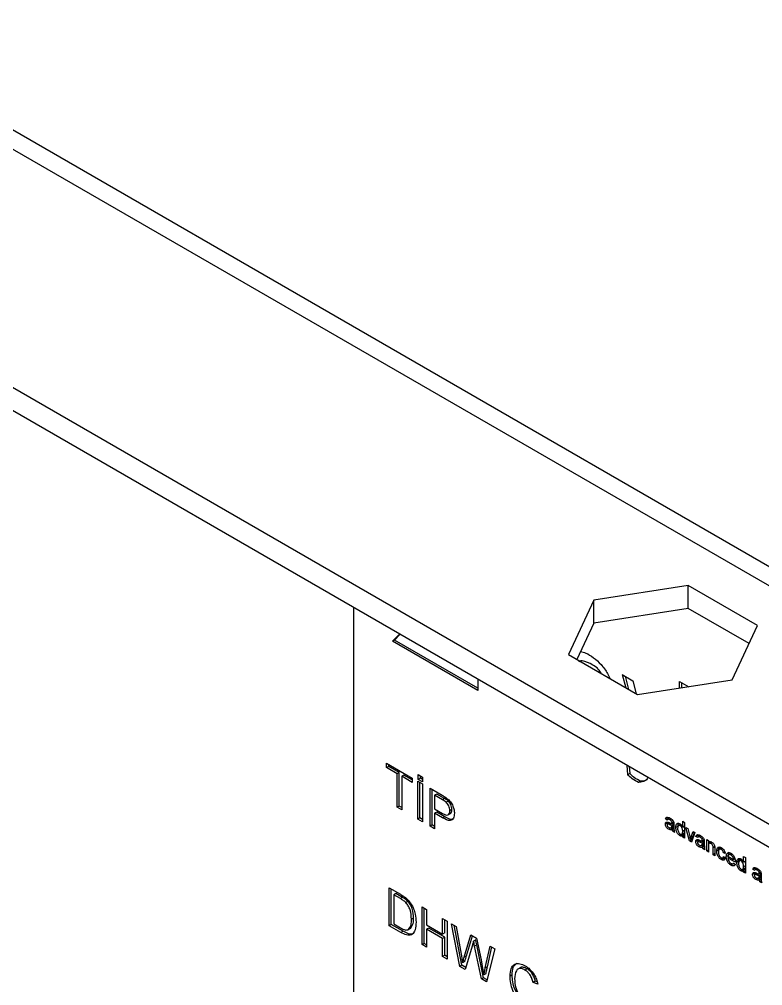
# Model space of a CAD drawing. Extents: x 150 to 4150, y 50 to 2920.
# Drawn here: x 3758.1 to 3856.7, y 2134.8 to 2263 of the extents above; entities that cross this region are included whole.
import ezdxf

# ---------------------------------------------------------------- set-up
doc = ezdxf.new("R2010")
doc.units = 0
doc.header["$LTSCALE"] = 10
doc.linetypes.add('SLD-KATı', pattern=[0])
doc.layers.get('0').update_dxf_attribs({"linetype": 'CONTINUOUS'})

msp = doc.modelspace()

# ---------------------------------------------------------------- linework, layer by layer
at = {"color": 7, "linetype": 'SLD-KATı'}
for p, q in [((3948.83, 2137.64), (3142.73, 2602.99)), ((3945.08, 2137.27), (3138.98, 2602.62)), ((3912.38, 2124.51), (3116.88, 2583.74)), ((3912.38, 2121.45), (3116.88, 2580.68)), ((3846.8, 2187.88), (3834.25, 2185.94)), ((3855.98, 2182.58), (3846.8, 2187.88)), ((3846.8, 2184.82), (3846.8, 2187.88)), ((3802.36, 2184.96), (3802.36, 2093.22)), ((3834.25, 2185.94), (3830.89, 2178.7)), ((3834.25, 2182.88), (3834.25, 2185.94)), ((3846.8, 2184.82), (3834.25, 2182.88)), ((3854.86, 2180.17), (3846.8, 2184.82)), ((3834.25, 2182.88), (3832.01, 2178.05)), ((3852.62, 2175.34), (3855.98, 2182.58)), ((3807.56, 2180.47), (3808.47, 2181.43)), ((3807.84, 2180.63), (3808.55, 2181.39)), ((3807.84, 2180.63), (3807.56, 2180.47)), ((3818.89, 2173.93), (3807.56, 2180.47)), ((3818.89, 2174.26), (3807.84, 2180.63)), ((3830.89, 2178.7), (3840.07, 2173.4)), ((3838.03, 2176.05), (3839.45, 2175.23)), ((3838.03, 2176.05), (3838.5, 2174.31)), ((3838.41, 2175.83), (3838.88, 2174.08)), ((3818.89, 2175.42), (3818.89, 2173.93)), ((3839.45, 2175.23), (3839.88, 2173.51)), ((3840.07, 2173.4), (3852.62, 2175.34)), ((3845.64, 2175.15), (3846.86, 2174.45)), ((3845.64, 2174.26), (3845.64, 2175.15)), ((3845.92, 2174.3), (3845.92, 2174.99)), ((3806.77, 2164.3), (3810.18, 2162.33)), ((3806.77, 2163.72), (3806.77, 2164.3)), ((3807.06, 2163.88), (3806.77, 2163.72)), ((3808.17, 2162.91), (3806.77, 2163.72)), ((3807.06, 2163.88), (3807.06, 2164.14)), ((3808.45, 2163.08), (3807.06, 2163.88)), ((3808.45, 2163.08), (3808.17, 2162.91)), ((3808.17, 2158.46), (3808.17, 2162.91)), ((3808.45, 2158.62), (3808.45, 2163.08)), ((3838.62, 2164.03), (3838.74, 2162.77)), ((3839.02, 2162.93), (3838.74, 2162.77)), ((3838.94, 2163.85), (3839.02, 2162.93)), ((3809.07, 2162.72), (3808.78, 2162.56)), ((3808.78, 2162.56), (3808.78, 2158.11)), ((3810.18, 2161.75), (3808.78, 2162.56)), ((3810.18, 2162.08), (3809.07, 2162.72)), ((3810.18, 2162.33), (3810.18, 2161.75)), ((3810.91, 2161.91), (3811.52, 2161.56)), ((3810.91, 2156.88), (3810.91, 2161.91)), ((3810.96, 2162.78), (3811.52, 2162.46)), ((3810.96, 2162.14), (3810.96, 2162.78)), ((3811.25, 2162.3), (3810.96, 2162.14)), ((3811.52, 2161.82), (3810.96, 2162.14)), ((3811.19, 2157.04), (3811.19, 2161.75)), ((3811.25, 2162.3), (3811.25, 2162.62)), ((3811.52, 2162.14), (3811.25, 2162.3)), ((3811.52, 2162.46), (3811.52, 2161.82)), ((3840.47, 2161.92), (3840.19, 2161.76)), ((3811.52, 2161.56), (3811.52, 2156.52)), ((3812.53, 2160.98), (3814.13, 2160.05)), ((3812.53, 2155.94), (3812.53, 2160.98)), ((3812.81, 2156.11), (3812.81, 2160.81)), ((3813.43, 2160.2), (3813.14, 2160.04)), ((3814.18, 2159.44), (3813.14, 2160.04)), ((3813.14, 2160.04), (3813.14, 2158.23)), ((3814.47, 2159.6), (3813.43, 2160.2)), ((3814.47, 2159.6), (3814.18, 2159.44)), ((3814.97, 2159.27), (3814.69, 2159.11)), ((3808.45, 2158.62), (3808.17, 2158.46)), ((3808.78, 2158.11), (3808.17, 2158.46)), ((3808.78, 2158.43), (3808.45, 2158.62)), ((3813.14, 2158.23), (3814.19, 2157.63)), ((3813.43, 2157.82), (3813.14, 2157.65)), ((3814.49, 2157.2), (3813.43, 2157.82)), ((3815.44, 2158.16), (3815.15, 2157.99)), ((3811.19, 2157.04), (3810.91, 2156.88)), ((3811.52, 2156.52), (3810.91, 2156.88)), ((3811.52, 2156.85), (3811.19, 2157.04)), ((3813.14, 2157.65), (3813.14, 2155.59)), ((3814.21, 2157.04), (3813.14, 2157.65)), ((3814.49, 2157.2), (3814.21, 2157.04)), ((3814.91, 2157.43), (3815.27, 2157.63)), ((3844.06, 2157.07), (3843.77, 2156.91)), ((3844.01, 2156.75), (3843.77, 2156.91)), ((3844.23, 2156.95), (3844.06, 2157.07)), ((3844.36, 2157.03), (3844.08, 2156.86)), ((3844.52, 2156.91), (3844.33, 2156.8)), ((3844.76, 2156.68), (3844.58, 2156.58)), ((3846.06, 2156.59), (3846.29, 2156.45)), ((3846.06, 2155.81), (3846.06, 2156.59)), ((3812.81, 2156.11), (3812.53, 2155.94)), ((3813.14, 2155.59), (3812.53, 2155.94)), ((3813.14, 2155.92), (3812.81, 2156.11)), ((3844.03, 2156.39), (3843.75, 2156.23)), ((3844.03, 2156.39), (3844.05, 2156.48)), ((3844.06, 2156.21), (3844.03, 2156.39)), ((3844.31, 2156.37), (3844.03, 2156.21)), ((3844.47, 2155.71), (3844.19, 2155.54)), ((3844.57, 2156.32), (3844.29, 2156.15)), ((3844.55, 2155.72), (3844.83, 2155.88)), ((3844.88, 2155.93), (3844.6, 2155.76)), ((3844.87, 2156.41), (3844.63, 2156.28)), ((3844.63, 2155.96), (3844.64, 2156.03)), ((3844.86, 2156.47), (3844.64, 2156.34)), ((3844.89, 2156.18), (3844.64, 2156.03)), ((3844.89, 2155.62), (3844.66, 2155.48)), ((3844.91, 2155.36), (3844.73, 2155.26)), ((3844.96, 2155.12), (3844.73, 2155.26)), ((3844.82, 2155.89), (3844.88, 2155.93)), ((3844.88, 2155.93), (3844.89, 2155.96)), ((3844.89, 2156.15), (3844.89, 2155.83)), ((3845.43, 2155.94), (3845.15, 2155.78)), ((3845.75, 2156.17), (3845.46, 2156)), ((3845.88, 2156.1), (3845.71, 2156)), ((3846.29, 2155.95), (3846.06, 2155.81)), ((3846.29, 2155.37), (3846.06, 2155.23)), ((3846.29, 2156.45), (3846.29, 2154.35)), ((3846.48, 2155.78), (3846.72, 2155.64)), ((3846.94, 2153.98), (3846.48, 2155.78)), ((3846.72, 2155.64), (3846.99, 2154.57)), ((3847.15, 2154.45), (3847.42, 2155.24)), ((3847.42, 2155.24), (3847.66, 2155.09)), ((3845.98, 2154.83), (3845.7, 2154.67)), ((3845.9, 2154.86), (3846.26, 2155.06)), ((3846.16, 2154.78), (3845.98, 2154.83)), ((3846.29, 2154.85), (3846.06, 2154.72)), ((3846.06, 2154.49), (3846.06, 2154.72)), ((3846.29, 2154.62), (3846.06, 2154.49)), ((3846.29, 2154.35), (3846.06, 2154.49)), ((3847.22, 2154.14), (3846.94, 2153.98)), ((3847.23, 2153.81), (3846.94, 2153.98)), ((3847.35, 2154.37), (3847.07, 2154.21)), ((3847.43, 2154.62), (3847.15, 2154.45)), ((3847.22, 2154.14), (3847.19, 2154.28)), ((3847.32, 2154.08), (3847.22, 2154.14)), ((3847.66, 2155.09), (3847.23, 2153.81)), ((3847.43, 2154.62), (3847.61, 2155.13)), ((3848.06, 2154.06), (3847.78, 2153.9)), ((3848.09, 2154.75), (3847.8, 2154.58)), ((3848.04, 2154.42), (3847.8, 2154.58)), ((3848.06, 2154.06), (3848.08, 2154.15)), ((3848.09, 2153.89), (3848.06, 2154.06)), ((3848.34, 2154.05), (3848.06, 2153.88)), ((3848.26, 2154.63), (3848.09, 2154.75)), ((3848.39, 2154.7), (3848.11, 2154.54)), ((3848.6, 2153.99), (3848.31, 2153.83)), ((3848.54, 2154.58), (3848.36, 2154.48)), ((3848.78, 2154.36), (3848.6, 2154.25)), ((3848.89, 2154.14), (3848.66, 2154.01)), ((3848.89, 2154.09), (3848.66, 2153.95)), ((3849.25, 2154.18), (3849.48, 2154.05)), ((3849.25, 2152.65), (3849.25, 2154.18)), ((3849.48, 2154.05), (3849.48, 2153.83)), ((3848.5, 2153.38), (3848.21, 2153.22)), ((3848.58, 2153.39), (3848.86, 2153.55)), ((3848.91, 2153.6), (3848.63, 2153.44)), ((3848.92, 2153.86), (3848.66, 2153.71)), ((3848.66, 2153.63), (3848.66, 2153.71)), ((3848.92, 2153.29), (3848.69, 2153.16)), ((3848.94, 2153.03), (3848.76, 2152.93)), ((3848.99, 2152.8), (3848.76, 2152.93)), ((3848.85, 2153.57), (3848.91, 2153.6)), ((3848.91, 2153.6), (3848.92, 2153.63)), ((3848.92, 2153.83), (3848.92, 2153.5)), ((3849.48, 2152.78), (3849.25, 2152.65)), ((3849.48, 2152.51), (3849.25, 2152.65)), ((3849.6, 2153.9), (3849.48, 2153.83)), ((3849.48, 2153.33), (3849.48, 2152.51)), ((3849.53, 2153.62), (3849.53, 2153.86)), ((3849.89, 2153.85), (3849.53, 2153.64)), ((3850.01, 2153.74), (3849.82, 2153.63)), ((3850.08, 2152.16), (3850.08, 2153.08)), ((3850.32, 2152.97), (3850.32, 2152.03)), ((3850.86, 2152.81), (3850.57, 2152.64)), ((3851.24, 2153.07), (3850.89, 2152.86)), ((3851.35, 2152.96), (3851.17, 2152.85)), ((3850.32, 2152.3), (3850.08, 2152.16)), ((3850.32, 2152.03), (3850.08, 2152.16)), ((3851.45, 2151.67), (3851.17, 2151.51)), ((3851.39, 2151.73), (3851.59, 2151.85)), ((3851.64, 2152.52), (3851.46, 2152.42)), ((3851.69, 2152.31), (3851.46, 2152.42)), ((3851.48, 2151.92), (3851.71, 2151.76)), ((3852.11, 2152.07), (3851.83, 2151.91)), ((3852.06, 2151.96), (3852.81, 2151.53)), ((3852.27, 2151.84), (3852.06, 2151.72)), ((3853.04, 2151.16), (3852.06, 2151.72)), ((3852.48, 2152.34), (3852.12, 2152.14)), ((3852.61, 2152.22), (3852.44, 2152.12)), ((3852.86, 2151.91), (3852.72, 2151.83)), ((3852.98, 2151.63), (3852.81, 2151.53)), ((3853.02, 2151.5), (3852.88, 2151.57)), ((3853.83, 2151.51), (3853.54, 2151.34)), ((3853.96, 2151.44), (3853.79, 2151.34)), ((3854.14, 2151.92), (3854.37, 2151.79)), ((3854.14, 2151.15), (3854.14, 2151.92)), ((3854.37, 2151.79), (3854.37, 2149.69)), ((3852.74, 2150.93), (3852.46, 2150.77)), ((3852.73, 2150.96), (3852.84, 2151.03)), ((3853, 2150.85), (3852.74, 2150.93)), ((3852.81, 2151.05), (3853.03, 2150.89)), ((3853.51, 2151.28), (3853.23, 2151.11)), ((3854.06, 2150.17), (3853.78, 2150)), ((3853.98, 2150.19), (3854.34, 2150.4)), ((3854.24, 2150.11), (3854.06, 2150.17)), ((3854.37, 2151.28), (3854.14, 2151.15)), ((3854.37, 2150.7), (3854.14, 2150.57)), ((3854.37, 2150.19), (3854.14, 2150.06)), ((3855.63, 2150.39), (3855.35, 2150.23)), ((3855.58, 2150.07), (3855.35, 2150.23)), ((3855.8, 2150.27), (3855.63, 2150.39)), ((3855.94, 2150.35), (3855.65, 2150.18)), ((3856.09, 2150.23), (3855.91, 2150.12)), ((3854.14, 2149.83), (3854.14, 2150.06)), ((3854.37, 2149.96), (3854.14, 2149.83)), ((3854.37, 2149.69), (3854.14, 2149.83)), ((3855.61, 2149.71), (3855.32, 2149.55)), ((3855.88, 2149.69), (3855.6, 2149.53)), ((3855.61, 2149.71), (3855.62, 2149.8)), ((3855.63, 2149.53), (3855.61, 2149.71)), ((3856.04, 2149.03), (3855.76, 2148.86)), ((3856.14, 2149.64), (3855.86, 2149.47)), ((3856.12, 2149.04), (3856.4, 2149.2)), ((3856.33, 2150), (3856.15, 2149.9)), ((3856.45, 2149.25), (3856.17, 2149.08)), ((3856.43, 2149.79), (3856.21, 2149.66)), ((3856.44, 2149.73), (3856.21, 2149.6)), ((3856.46, 2149.5), (3856.21, 2149.35)), ((3856.21, 2149.28), (3856.21, 2149.35)), ((3856.47, 2148.94), (3856.23, 2148.8)), ((3856.39, 2149.21), (3856.45, 2149.25)), ((3856.45, 2149.25), (3856.46, 2149.28)), ((3856.46, 2149.47), (3856.46, 2149.15)), ((3807.11, 2147.78), (3808.6, 2146.91)), ((3807.11, 2142.74), (3807.11, 2147.78)), ((3807.39, 2142.91), (3807.39, 2147.61)), ((3856.48, 2148.68), (3856.3, 2148.57)), ((3856.53, 2148.44), (3856.3, 2148.57)), ((3808.01, 2147), (3807.72, 2146.84)), ((3808.61, 2146.33), (3807.72, 2146.84)), ((3807.72, 2146.84), (3807.72, 2142.97)), ((3808.89, 2146.49), (3808.01, 2147)), ((3808.89, 2146.49), (3808.61, 2146.33)), ((3809.61, 2145.97), (3809.33, 2145.81)), ((3811.47, 2145.26), (3812.08, 2144.9)), ((3811.47, 2140.23), (3811.47, 2145.26)), ((3811.75, 2140.39), (3811.75, 2145.1)), ((3810.35, 2143.75), (3810.07, 2143.59)), ((3812.08, 2144.9), (3812.08, 2142.84)), ((3814.2, 2143.68), (3814.82, 2143.32)), ((3814.2, 2141.61), (3814.2, 2143.68)), ((3807.39, 2142.91), (3807.11, 2142.74)), ((3808.67, 2141.84), (3807.11, 2142.74)), ((3808.95, 2142), (3807.39, 2142.91)), ((3807.72, 2142.97), (3808.62, 2142.45)), ((3812.08, 2142.84), (3814.2, 2141.61)), ((3812.36, 2142.42), (3812.08, 2142.26)), ((3814.49, 2141.2), (3812.36, 2142.42)), ((3814.49, 2141.78), (3814.49, 2143.52)), ((3814.82, 2143.32), (3814.82, 2138.29)), ((3815.38, 2143), (3816.01, 2142.63)), ((3816.48, 2137.33), (3815.38, 2143)), ((3816.76, 2137.5), (3815.73, 2142.8)), ((3816.01, 2142.63), (3816.66, 2138.95)), ((3808.95, 2142), (3808.67, 2141.84)), ((3809.93, 2142.37), (3809.65, 2142.21)), ((3812.08, 2142.26), (3812.08, 2139.87)), ((3814.2, 2141.03), (3812.08, 2142.26)), ((3814.49, 2141.78), (3814.2, 2141.61)), ((3814.49, 2141.2), (3814.2, 2141.03)), ((3814.49, 2138.81), (3814.49, 2141.2)), ((3817.08, 2138.58), (3817.94, 2141.52)), ((3817.37, 2138.74), (3818.15, 2141.4)), ((3817.94, 2141.52), (3818.68, 2141.09)), ((3811.75, 2140.39), (3811.47, 2140.23)), ((3812.08, 2139.87), (3811.47, 2140.23)), ((3812.08, 2140.2), (3811.75, 2140.39)), ((3814.2, 2138.65), (3814.2, 2141.03)), ((3818.15, 2140.14), (3817.2, 2136.91)), ((3818.59, 2140.86), (3818.31, 2140.7)), ((3818.73, 2140.2), (3818.45, 2140.04)), ((3819.36, 2135.67), (3818.45, 2140.04)), ((3818.68, 2141.09), (3819.31, 2138.21)), ((3819.64, 2135.83), (3818.73, 2140.2)), ((3819.86, 2137.13), (3820.5, 2140.04)), ((3820.14, 2137.29), (3820.72, 2139.92)), ((3820.5, 2140.04), (3821.13, 2139.68)), ((3814.49, 2138.81), (3814.2, 2138.65)), ((3814.82, 2138.29), (3814.2, 2138.65)), ((3814.82, 2138.62), (3814.49, 2138.81)), ((3817.37, 2138.74), (3817.08, 2138.58)), ((3821.13, 2139.68), (3820.04, 2135.28)), ((3816.76, 2137.5), (3816.48, 2137.33)), ((3817.2, 2136.91), (3816.48, 2137.33)), ((3817.28, 2137.19), (3816.76, 2137.5)), ((3817.14, 2137.98), (3816.86, 2137.82)), ((3820.14, 2137.29), (3819.86, 2137.13)), ((3819.94, 2136.37), (3819.65, 2136.2)), ((3823.43, 2136.2), (3823.15, 2136.04)), ((3824.51, 2137.17), (3824.16, 2136.96)), ((3825.41, 2137.02), (3825.12, 2136.86)), ((3819.64, 2135.83), (3819.36, 2135.67)), ((3820.04, 2135.28), (3819.36, 2135.67)), ((3820.11, 2135.56), (3819.64, 2135.83)), ((3826.5, 2135.36), (3826.22, 2135.19)), ((3826.83, 2134.99), (3826.22, 2135.19)), ((3826.75, 2135.27), (3826.5, 2135.36))]:
    msp.add_line(p, q, dxfattribs=at)
at = {"color": 8, "linetype": 'SLD-KATı'}
for p, q in [((3844.89, 2156.11), (3844.63, 2155.96)), ((3848.92, 2153.78), (3848.66, 2153.63)), ((3850.31, 2153.21), (3850.08, 2153.08)), ((3856.46, 2149.43), (3856.21, 2149.28))]:
    msp.add_line(p, q, dxfattribs=at)
at = {"color": 7, "linetype": 'SLD-KATı'}
for points, knots in [([(3832.5, 2179.12), (3832.73, 2179.07), (3833.29, 2178.93), (3834.24, 2178.34), (3835.24, 2177.42), (3836.01, 2176.42), (3836.3, 2175.74), (3836.4, 2175.52)], [0, 0, 0, 0, 0.163128, 0.399965, 0.637527, 0.878722, 1, 1, 1, 1]), ([(3835.29, 2176.16), (3835.15, 2176.38), (3834.83, 2176.91), (3833.88, 2177.47), (3833.03, 2177.89), (3832.42, 2177.88), (3832.3, 2177.78), (3832.29, 2177.76)], [0, 0, 0, 0, 0.1679709, 0.3905513, 0.8302737, 0.9729939, 1, 1, 1, 1]), ([(3840.47, 2161.92), (3840.2, 2162.05), (3839.7, 2162.28), (3839.23, 2162.73), (3839.02, 2162.93)], [0, 0, 0, 0, 0.558869, 1, 1, 1, 1]), ([(3840.19, 2161.76), (3839.91, 2161.89), (3839.42, 2162.12), (3838.95, 2162.57), (3838.74, 2162.77)], [0, 0, 0, 0, 0.558869, 1, 1, 1, 1]), ([(3841.44, 2162.4), (3841.41, 2162.33), (3841.29, 2162.05), (3840.85, 2161.81), (3840.41, 2161.78), (3840.19, 2161.76)], [0, 0, 0, 0, 0.13496, 0.562868, 1, 1, 1, 1]), ([(3841.27, 2162.12), (3841.23, 2162.08), (3841.01, 2161.92), (3840.71, 2161.92), (3840.47, 2161.92)], [0, 0, 0, 0, 0.225901, 1, 1, 1, 1]), ([(3814.13, 2160.05), (3814.25, 2159.98), (3814.47, 2159.86), (3814.68, 2159.7), (3814.78, 2159.63)], [0, 0, 0, 0, 0.5601005, 1, 1, 1, 1]), ([(3814.69, 2159.11), (3814.59, 2159.18), (3814.43, 2159.3), (3814.26, 2159.4), (3814.18, 2159.44)], [0, 0, 0, 0, 0.559585, 1, 1, 1, 1]), ([(3814.97, 2159.27), (3814.88, 2159.34), (3814.71, 2159.46), (3814.54, 2159.56), (3814.47, 2159.6)], [0, 0, 0, 0, 0.559585, 1, 1, 1, 1]), ([(3815.15, 2157.99), (3815.15, 2158.1), (3815.14, 2158.31), (3815.03, 2158.62), (3814.88, 2158.91), (3814.75, 2159.04), (3814.69, 2159.11)], [0, 0, 0, 0, 0.280261, 0.560078, 0.78015, 1, 1, 1, 1]), ([(3814.78, 2159.63), (3814.93, 2159.5), (3815.25, 2159.23), (3815.57, 2158.65), (3815.74, 2158.11), (3815.76, 2157.81), (3815.77, 2157.66)], [0, 0, 0, 0, 0.280013, 0.5589104, 0.7793956, 1, 1, 1, 1]), ([(3815.44, 2158.16), (3815.43, 2158.26), (3815.42, 2158.47), (3815.31, 2158.79), (3815.16, 2159.07), (3815.03, 2159.2), (3814.97, 2159.27)], [0, 0, 0, 0, 0.280261, 0.560078, 0.78015, 1, 1, 1, 1]), ([(3814.19, 2157.63), (3814.33, 2157.56), (3814.59, 2157.41), (3814.95, 2157.39), (3815.13, 2157.64), (3815.15, 2157.88), (3815.15, 2157.99)], [0, 0, 0, 0, 0.281401, 0.559753, 0.779356, 1, 1, 1, 1]), ([(3815.23, 2157.61), (3815.29, 2157.67), (3815.42, 2157.8), (3815.43, 2158.04), (3815.44, 2158.16)], [0, 0, 0, 0, 0.497097, 1, 1, 1, 1]), ([(3815.77, 2157.66), (3815.75, 2157.42), (3815.7, 2156.95), (3815.14, 2156.54), (3814.57, 2156.85), (3814.21, 2157.04)], [0, 0, 0, 0, 0.280751, 0.559708, 1, 1, 1, 1]), ([(3815.64, 2156.97), (3815.59, 2156.93), (3815.33, 2156.7), (3814.87, 2156.97), (3814.49, 2157.2)], [0, 0, 0, 0, 0.185145, 1, 1, 1, 1]), ([(3843.75, 2156.23), (3843.76, 2156.28), (3843.77, 2156.39), (3843.87, 2156.5), (3843.99, 2156.49), (3844.06, 2156.48)], [0, 0, 0, 0, 0.280458, 0.560983, 1, 1, 1, 1]), ([(3843.77, 2156.91), (3843.8, 2156.98), (3843.84, 2157.12), (3844.07, 2157.17), (3844.26, 2157.08), (3844.38, 2157.02)], [0, 0, 0, 0, 0.28043, 0.559303, 1, 1, 1, 1]), ([(3844.33, 2156.8), (3844.29, 2156.82), (3844.22, 2156.86), (3844.11, 2156.89), (3844.04, 2156.83), (3844.02, 2156.78), (3844.01, 2156.75)], [0, 0, 0, 0, 0.280855, 0.559751, 0.7795, 1, 1, 1, 1]), ([(3844.58, 2156.58), (3844.53, 2156.63), (3844.46, 2156.73), (3844.37, 2156.78), (3844.33, 2156.8)], [0, 0, 0, 0, 0.557871, 1, 1, 1, 1]), ([(3844.38, 2157.02), (3844.5, 2156.94), (3844.67, 2156.83), (3844.84, 2156.57), (3844.87, 2156.45), (3844.88, 2156.39)], [0, 0, 0, 0, 0.559253, 0.779195, 1, 1, 1, 1]), ([(3844.64, 2156.34), (3844.64, 2156.38), (3844.63, 2156.46), (3844.59, 2156.54), (3844.58, 2156.58)], [0, 0, 0, 0, 0.561903, 1, 1, 1, 1]), ([(3844.19, 2155.54), (3844.12, 2155.58), (3844, 2155.66), (3843.85, 2155.85), (3843.76, 2156.05), (3843.76, 2156.17), (3843.75, 2156.23)], [0, 0, 0, 0, 0.280815, 0.55969, 0.779696, 1, 1, 1, 1]), ([(3844.29, 2156.15), (3844.22, 2156.18), (3844.14, 2156.22), (3844.05, 2156.22), (3844.01, 2156.2), (3843.99, 2156.16), (3843.99, 2156.12), (3843.98, 2156.11)], [0, 0, 0, 0, 0.50028, 0.625326, 0.750269, 0.875147, 1, 1, 1, 1]), ([(3843.98, 2156.11), (3843.99, 2156.08), (3843.99, 2156.03), (3844.03, 2155.94), (3844.11, 2155.83), (3844.19, 2155.79), (3844.24, 2155.75)], [0, 0, 0, 0, 0.186565, 0.373467, 0.560613, 1, 1, 1, 1]), ([(3844.06, 2156.48), (3844.1, 2156.47), (3844.16, 2156.45), (3844.22, 2156.42), (3844.25, 2156.41)], [0, 0, 0, 0, 0.559918, 1, 1, 1, 1]), ([(3844.66, 2155.48), (3844.58, 2155.46), (3844.44, 2155.42), (3844.26, 2155.51), (3844.19, 2155.54)], [0, 0, 0, 0, 0.559971, 1, 1, 1, 1]), ([(3844.24, 2155.75), (3844.32, 2155.72), (3844.47, 2155.65), (3844.56, 2155.73), (3844.6, 2155.76)], [0, 0, 0, 0, 0.559758, 1, 1, 1, 1]), ([(3844.25, 2156.41), (3844.32, 2156.38), (3844.45, 2156.32), (3844.58, 2156.29), (3844.63, 2156.28)], [0, 0, 0, 0, 0.560185, 1, 1, 1, 1]), ([(3844.64, 2156.03), (3844.57, 2156.05), (3844.46, 2156.08), (3844.34, 2156.13), (3844.29, 2156.15)], [0, 0, 0, 0, 0.55976, 1, 1, 1, 1]), ([(3844.94, 2155.65), (3844.86, 2155.62), (3844.72, 2155.58), (3844.55, 2155.67), (3844.47, 2155.71)], [0, 0, 0, 0, 0.559971, 1, 1, 1, 1]), ([(3844.6, 2155.76), (3844.61, 2155.8), (3844.63, 2155.85), (3844.63, 2155.93), (3844.63, 2155.96)], [0, 0, 0, 0, 0.5589946, 1, 1, 1, 1]), ([(3844.63, 2156.28), (3844.63, 2156.29), (3844.64, 2156.31), (3844.64, 2156.33), (3844.64, 2156.34)], [0, 0, 0, 0, 0.560023, 1, 1, 1, 1]), ([(3844.92, 2156.2), (3844.85, 2156.21), (3844.77, 2156.24), (3844.67, 2156.27), (3844.65, 2156.28)], [0, 0, 0, 0, 0.721008, 1, 1, 1, 1]), ([(3844.73, 2155.26), (3844.71, 2155.3), (3844.68, 2155.38), (3844.66, 2155.45), (3844.66, 2155.48)], [0, 0, 0, 0, 0.559697, 1, 1, 1, 1]), ([(3844.88, 2156.39), (3844.88, 2156.35), (3844.89, 2156.27), (3844.89, 2156.19), (3844.89, 2156.15)], [0, 0, 0, 0, 0.5598174, 1, 1, 1, 1]), ([(3844.89, 2155.83), (3844.89, 2155.75), (3844.89, 2155.62), (3844.9, 2155.44), (3844.91, 2155.29), (3844.95, 2155.18), (3844.96, 2155.12)], [0, 0, 0, 0, 0.340206, 0.560339, 0.780175, 1, 1, 1, 1]), ([(3845.15, 2155.78), (3845.15, 2155.88), (3845.17, 2156.09), (3845.28, 2156.3), (3845.48, 2156.35), (3845.62, 2156.29), (3845.7, 2156.26)], [0, 0, 0, 0, 0.280962, 0.56044, 0.780127, 1, 1, 1, 1]), ([(3845.7, 2154.67), (3845.61, 2154.74), (3845.42, 2154.88), (3845.19, 2155.31), (3845.16, 2155.6), (3845.15, 2155.78)], [0, 0, 0, 0, 0.279615, 0.559901, 1, 1, 1, 1]), ([(3845.71, 2156), (3845.69, 2156.02), (3845.63, 2156.05), (3845.53, 2156.05), (3845.39, 2155.96), (3845.39, 2155.77), (3845.38, 2155.64)], [0, 0, 0, 0, 0.125718, 0.25135, 0.501025, 1, 1, 1, 1]), ([(3845.38, 2155.64), (3845.38, 2155.57), (3845.39, 2155.43), (3845.46, 2155.2), (3845.58, 2155), (3845.67, 2154.93), (3845.72, 2154.9)], [0, 0, 0, 0, 0.281206, 0.560839, 0.780812, 1, 1, 1, 1]), ([(3845.43, 2155.94), (3845.43, 2156.05), (3845.43, 2156.2), (3845.5, 2156.29), (3845.52, 2156.32)], [0, 0, 0, 0, 0.722234, 1, 1, 1, 1]), ([(3845.7, 2156.26), (3845.74, 2156.23), (3845.82, 2156.18), (3845.95, 2156.02), (3846.02, 2155.89), (3846.06, 2155.81)], [0, 0, 0, 0, 0.2805627, 0.5608961, 1, 1, 1, 1]), ([(3846.06, 2155.23), (3846.05, 2155.37), (3846.04, 2155.58), (3845.9, 2155.83), (3845.8, 2155.95), (3845.74, 2155.99), (3845.71, 2156)], [0, 0, 0, 0, 0.4989652, 0.7486843, 0.8742808, 1, 1, 1, 1]), ([(3845.72, 2154.9), (3845.76, 2154.88), (3845.84, 2154.84), (3845.94, 2154.87), (3846.04, 2154.97), (3846.05, 2155.13), (3846.06, 2155.23)], [0, 0, 0, 0, 0.1867191, 0.3735422, 0.5605246, 1, 1, 1, 1]), ([(3846.29, 2155.71), (3846.29, 2155.75), (3846.28, 2155.81), (3846.24, 2155.88), (3846.22, 2155.91)], [0, 0, 0, 0, 0.534605, 1, 1, 1, 1]), ([(3846.06, 2154.72), (3846.03, 2154.69), (3845.99, 2154.64), (3845.87, 2154.59), (3845.76, 2154.64), (3845.7, 2154.67)], [0, 0, 0, 0, 0.281116, 0.561725, 1, 1, 1, 1]), ([(3846.22, 2155.04), (3846.25, 2155.06), (3846.28, 2155.07), (3846.29, 2155.11), (3846.29, 2155.12)], [0, 0, 0, 0, 0.959586, 1, 1, 1, 1]), ([(3846.99, 2154.57), (3847, 2154.5), (3847.03, 2154.38), (3847.06, 2154.26), (3847.07, 2154.21)], [0, 0, 0, 0, 0.559981, 1, 1, 1, 1]), ([(3847.07, 2154.21), (3847.08, 2154.26), (3847.11, 2154.34), (3847.14, 2154.42), (3847.15, 2154.45)], [0, 0, 0, 0, 0.559986, 1, 1, 1, 1]), ([(3847.35, 2154.37), (3847.37, 2154.42), (3847.39, 2154.5), (3847.42, 2154.58), (3847.43, 2154.62)], [0, 0, 0, 0, 0.559986, 1, 1, 1, 1]), ([(3847.78, 2153.9), (3847.78, 2153.95), (3847.79, 2154.06), (3847.9, 2154.18), (3848.02, 2154.17), (3848.09, 2154.16)], [0, 0, 0, 0, 0.280458, 0.560983, 1, 1, 1, 1]), ([(3847.8, 2154.58), (3847.82, 2154.65), (3847.87, 2154.8), (3848.1, 2154.85), (3848.29, 2154.75), (3848.4, 2154.69)], [0, 0, 0, 0, 0.28043, 0.559303, 1, 1, 1, 1]), ([(3848.36, 2154.48), (3848.32, 2154.5), (3848.24, 2154.54), (3848.13, 2154.56), (3848.07, 2154.51), (3848.05, 2154.45), (3848.04, 2154.42)], [0, 0, 0, 0, 0.2808547, 0.5597509, 0.7794996, 1, 1, 1, 1]), ([(3848.09, 2154.16), (3848.12, 2154.15), (3848.19, 2154.13), (3848.25, 2154.1), (3848.28, 2154.09)], [0, 0, 0, 0, 0.559918, 1, 1, 1, 1]), ([(3848.28, 2154.09), (3848.35, 2154.05), (3848.48, 2154), (3848.61, 2153.97), (3848.66, 2153.95)], [0, 0, 0, 0, 0.560185, 1, 1, 1, 1]), ([(3848.6, 2154.25), (3848.56, 2154.31), (3848.49, 2154.4), (3848.4, 2154.45), (3848.36, 2154.48)], [0, 0, 0, 0, 0.557871, 1, 1, 1, 1]), ([(3848.4, 2154.69), (3848.53, 2154.62), (3848.69, 2154.51), (3848.87, 2154.25), (3848.9, 2154.13), (3848.91, 2154.07)], [0, 0, 0, 0, 0.559253, 0.779195, 1, 1, 1, 1]), ([(3848.66, 2154.01), (3848.66, 2154.06), (3848.66, 2154.13), (3848.62, 2154.22), (3848.6, 2154.25)], [0, 0, 0, 0, 0.561903, 1, 1, 1, 1]), ([(3848.66, 2153.95), (3848.66, 2153.96), (3848.66, 2153.98), (3848.66, 2154.01), (3848.66, 2154.01)], [0, 0, 0, 0, 0.560023, 1, 1, 1, 1]), ([(3848.95, 2153.87), (3848.88, 2153.89), (3848.79, 2153.91), (3848.7, 2153.95), (3848.68, 2153.96)], [0, 0, 0, 0, 0.721008, 1, 1, 1, 1]), ([(3848.91, 2154.07), (3848.91, 2154.02), (3848.92, 2153.94), (3848.92, 2153.86), (3848.92, 2153.83)], [0, 0, 0, 0, 0.5598174, 1, 1, 1, 1]), ([(3848.21, 2153.22), (3848.15, 2153.26), (3848.03, 2153.33), (3847.88, 2153.52), (3847.79, 2153.73), (3847.78, 2153.84), (3847.78, 2153.9)], [0, 0, 0, 0, 0.280815, 0.55969, 0.779696, 1, 1, 1, 1]), ([(3848.31, 2153.83), (3848.25, 2153.86), (3848.16, 2153.9), (3848.08, 2153.89), (3848.04, 2153.87), (3848.02, 2153.84), (3848.01, 2153.8), (3848.01, 2153.78)], [0, 0, 0, 0, 0.5002798, 0.6253263, 0.7502693, 0.875147, 1, 1, 1, 1]), ([(3848.01, 2153.78), (3848.01, 2153.75), (3848.02, 2153.7), (3848.06, 2153.62), (3848.14, 2153.51), (3848.21, 2153.46), (3848.27, 2153.43)], [0, 0, 0, 0, 0.186565, 0.373467, 0.560613, 1, 1, 1, 1]), ([(3848.69, 2153.16), (3848.61, 2153.14), (3848.47, 2153.1), (3848.29, 2153.18), (3848.21, 2153.22)], [0, 0, 0, 0, 0.559971, 1, 1, 1, 1]), ([(3848.27, 2153.43), (3848.35, 2153.39), (3848.49, 2153.33), (3848.59, 2153.41), (3848.63, 2153.44)], [0, 0, 0, 0, 0.559758, 1, 1, 1, 1]), ([(3848.66, 2153.71), (3848.6, 2153.73), (3848.48, 2153.76), (3848.37, 2153.81), (3848.31, 2153.83)], [0, 0, 0, 0, 0.55976, 1, 1, 1, 1]), ([(3848.97, 2153.32), (3848.89, 2153.3), (3848.75, 2153.26), (3848.57, 2153.34), (3848.5, 2153.38)], [0, 0, 0, 0, 0.559971, 1, 1, 1, 1]), ([(3848.63, 2153.44), (3848.64, 2153.47), (3848.66, 2153.53), (3848.66, 2153.6), (3848.66, 2153.63)], [0, 0, 0, 0, 0.558995, 1, 1, 1, 1]), ([(3848.76, 2152.93), (3848.74, 2152.97), (3848.71, 2153.05), (3848.69, 2153.13), (3848.69, 2153.16)], [0, 0, 0, 0, 0.559697, 1, 1, 1, 1]), ([(3848.92, 2153.5), (3848.92, 2153.42), (3848.92, 2153.3), (3848.93, 2153.12), (3848.94, 2152.96), (3848.97, 2152.85), (3848.99, 2152.8)], [0, 0, 0, 0, 0.340206, 0.560339, 0.780175, 1, 1, 1, 1]), ([(3849.48, 2153.83), (3849.51, 2153.86), (3849.56, 2153.91), (3849.7, 2153.93), (3849.81, 2153.87), (3849.88, 2153.84)], [0, 0, 0, 0, 0.280554, 0.560815, 1, 1, 1, 1]), ([(3849.82, 2153.63), (3849.78, 2153.65), (3849.7, 2153.69), (3849.6, 2153.69), (3849.48, 2153.6), (3849.48, 2153.44), (3849.48, 2153.33)], [0, 0, 0, 0, 0.187273, 0.374362, 0.56054, 1, 1, 1, 1]), ([(3850.08, 2153.08), (3850.08, 2153.13), (3850.08, 2153.24), (3850.04, 2153.42), (3849.93, 2153.56), (3849.86, 2153.61), (3849.82, 2153.63)], [0, 0, 0, 0, 0.28168, 0.559785, 0.779587, 1, 1, 1, 1]), ([(3849.88, 2153.84), (3849.94, 2153.8), (3850.05, 2153.73), (3850.18, 2153.57), (3850.27, 2153.39), (3850.29, 2153.28), (3850.3, 2153.23)], [0, 0, 0, 0, 0.280216, 0.559971, 0.779636, 1, 1, 1, 1]), ([(3850.3, 2153.23), (3850.31, 2153.18), (3850.32, 2153.09), (3850.32, 2153), (3850.32, 2152.97)], [0, 0, 0, 0, 0.559791, 1, 1, 1, 1]), ([(3850.57, 2152.64), (3850.58, 2152.75), (3850.59, 2152.96), (3850.72, 2153.18), (3850.94, 2153.2), (3851.09, 2153.13), (3851.17, 2153.1)], [0, 0, 0, 0, 0.280838, 0.55968, 0.779579, 1, 1, 1, 1]), ([(3851.17, 2152.85), (3851.13, 2152.87), (3851.04, 2152.92), (3850.93, 2152.9), (3850.82, 2152.79), (3850.81, 2152.63), (3850.81, 2152.51)], [0, 0, 0, 0, 0.1870889, 0.3738803, 0.5607299, 1, 1, 1, 1]), ([(3850.86, 2152.81), (3850.85, 2152.92), (3850.85, 2153.06), (3850.91, 2153.14), (3850.92, 2153.15)], [0, 0, 0, 0, 0.837312, 1, 1, 1, 1]), ([(3851.17, 2153.1), (3851.24, 2153.05), (3851.38, 2152.96), (3851.54, 2152.75), (3851.65, 2152.52), (3851.68, 2152.38), (3851.69, 2152.31)], [0, 0, 0, 0, 0.280267, 0.559439, 0.779535, 1, 1, 1, 1]), ([(3851.46, 2152.42), (3851.45, 2152.47), (3851.42, 2152.56), (3851.35, 2152.7), (3851.26, 2152.8), (3851.2, 2152.84), (3851.17, 2152.85)], [0, 0, 0, 0, 0.280213, 0.559476, 0.779649, 1, 1, 1, 1]), ([(3851.17, 2151.51), (3851.07, 2151.58), (3850.88, 2151.71), (3850.67, 2152.06), (3850.58, 2152.38), (3850.58, 2152.55), (3850.57, 2152.64)], [0, 0, 0, 0, 0.279595, 0.558341, 0.778834, 1, 1, 1, 1]), ([(3850.81, 2152.51), (3850.81, 2152.44), (3850.81, 2152.29), (3850.88, 2152.06), (3851.01, 2151.86), (3851.11, 2151.79), (3851.16, 2151.76)], [0, 0, 0, 0, 0.281276, 0.560536, 0.78011, 1, 1, 1, 1]), ([(3851.16, 2151.76), (3851.21, 2151.74), (3851.3, 2151.69), (3851.44, 2151.73), (3851.46, 2151.85), (3851.48, 2151.92)], [0, 0, 0, 0, 0.280899, 0.560906, 1, 1, 1, 1]), ([(3851.71, 2151.76), (3851.7, 2151.69), (3851.66, 2151.54), (3851.52, 2151.43), (3851.35, 2151.42), (3851.23, 2151.48), (3851.17, 2151.51)], [0, 0, 0, 0, 0.280202, 0.55951, 0.779586, 1, 1, 1, 1]), ([(3851.66, 2151.6), (3851.65, 2151.6), (3851.59, 2151.6), (3851.51, 2151.64), (3851.45, 2151.67)], [0, 0, 0, 0, 0.182494, 1, 1, 1, 1]), ([(3851.83, 2151.91), (3851.84, 2152.02), (3851.85, 2152.24), (3851.99, 2152.43), (3852.21, 2152.47), (3852.37, 2152.4), (3852.44, 2152.36)], [0, 0, 0, 0, 0.2807476, 0.5597747, 0.7796663, 1, 1, 1, 1]), ([(3852.46, 2150.77), (3852.36, 2150.83), (3852.16, 2150.97), (3851.94, 2151.31), (3851.84, 2151.64), (3851.83, 2151.82), (3851.83, 2151.91)], [0, 0, 0, 0, 0.279952, 0.558661, 0.778994, 1, 1, 1, 1]), ([(3852.44, 2152.12), (3852.39, 2152.14), (3852.29, 2152.19), (3852.16, 2152.17), (3852.08, 2152.09), (3852.07, 2152.01), (3852.06, 2151.96)], [0, 0, 0, 0, 0.2801903, 0.5597279, 0.7796424, 1, 1, 1, 1]), ([(3852.06, 2151.72), (3852.07, 2151.65), (3852.08, 2151.5), (3852.18, 2151.28), (3852.32, 2151.1), (3852.41, 2151.04), (3852.46, 2151.01)], [0, 0, 0, 0, 0.280633, 0.559687, 0.779661, 1, 1, 1, 1]), ([(3852.11, 2152.07), (3852.11, 2152.19), (3852.12, 2152.36), (3852.2, 2152.45), (3852.23, 2152.48)], [0, 0, 0, 0, 0.676906, 1, 1, 1, 1]), ([(3852.15, 2151.77), (3852.14, 2151.78), (3852.13, 2151.83), (3852.13, 2151.88), (3852.13, 2151.93)], [0, 0, 0, 0, 0.157348, 1, 1, 1, 1]), ([(3852.44, 2152.36), (3852.54, 2152.29), (3852.73, 2152.16), (3852.94, 2151.81), (3853.03, 2151.49), (3853.04, 2151.31), (3853.04, 2151.22)], [0, 0, 0, 0, 0.279366, 0.558398, 0.778885, 1, 1, 1, 1]), ([(3852.48, 2152.33), (3852.47, 2152.33), (3852.45, 2152.33), (3852.44, 2152.32), (3852.44, 2152.32)], [0, 0, 0, 0, 0.932918, 1, 1, 1, 1]), ([(3852.72, 2151.83), (3852.68, 2151.9), (3852.59, 2152.02), (3852.49, 2152.09), (3852.44, 2152.12)], [0, 0, 0, 0, 0.558512, 1, 1, 1, 1]), ([(3852.81, 2151.53), (3852.8, 2151.59), (3852.79, 2151.68), (3852.74, 2151.79), (3852.72, 2151.83)], [0, 0, 0, 0, 0.560674, 1, 1, 1, 1]), ([(3853.23, 2151.11), (3853.23, 2151.22), (3853.25, 2151.42), (3853.36, 2151.63), (3853.56, 2151.69), (3853.7, 2151.62), (3853.78, 2151.59)], [0, 0, 0, 0, 0.280962, 0.56044, 0.780127, 1, 1, 1, 1]), ([(3853.79, 2151.34), (3853.76, 2151.35), (3853.71, 2151.38), (3853.61, 2151.39), (3853.47, 2151.3), (3853.47, 2151.11), (3853.46, 2150.98)], [0, 0, 0, 0, 0.125718, 0.25135, 0.501025, 1, 1, 1, 1]), ([(3853.51, 2151.28), (3853.51, 2151.39), (3853.51, 2151.54), (3853.58, 2151.63), (3853.6, 2151.65)], [0, 0, 0, 0, 0.722234, 1, 1, 1, 1]), ([(3853.78, 2151.59), (3853.82, 2151.56), (3853.9, 2151.51), (3854.03, 2151.36), (3854.1, 2151.23), (3854.14, 2151.15)], [0, 0, 0, 0, 0.2805627, 0.5608961, 1, 1, 1, 1]), ([(3852.46, 2151.01), (3852.5, 2150.99), (3852.58, 2150.95), (3852.72, 2150.93), (3852.77, 2151.01), (3852.81, 2151.05)], [0, 0, 0, 0, 0.281282, 0.561906, 1, 1, 1, 1]), ([(3853.03, 2150.89), (3853.01, 2150.83), (3852.96, 2150.71), (3852.75, 2150.63), (3852.57, 2150.72), (3852.46, 2150.77)], [0, 0, 0, 0, 0.280613, 0.560833, 1, 1, 1, 1]), ([(3853.04, 2151.22), (3853.04, 2151.21), (3853.04, 2151.19), (3853.04, 2151.17), (3853.04, 2151.16)], [0, 0, 0, 0, 0.559999, 1, 1, 1, 1]), ([(3853.78, 2150), (3853.69, 2150.07), (3853.5, 2150.22), (3853.27, 2150.65), (3853.24, 2150.94), (3853.23, 2151.11)], [0, 0, 0, 0, 0.279615, 0.559901, 1, 1, 1, 1]), ([(3853.46, 2150.98), (3853.46, 2150.91), (3853.47, 2150.76), (3853.54, 2150.54), (3853.66, 2150.34), (3853.75, 2150.27), (3853.8, 2150.23)], [0, 0, 0, 0, 0.281206, 0.560839, 0.780812, 1, 1, 1, 1]), ([(3854.14, 2150.57), (3854.13, 2150.71), (3854.12, 2150.91), (3853.98, 2151.17), (3853.88, 2151.28), (3853.82, 2151.32), (3853.79, 2151.34)], [0, 0, 0, 0, 0.498965, 0.748684, 0.874281, 1, 1, 1, 1]), ([(3853.8, 2150.23), (3853.84, 2150.21), (3853.92, 2150.18), (3854.02, 2150.2), (3854.12, 2150.31), (3854.13, 2150.46), (3854.14, 2150.57)], [0, 0, 0, 0, 0.186719, 0.373542, 0.560525, 1, 1, 1, 1]), ([(3854.37, 2151.05), (3854.37, 2151.08), (3854.36, 2151.15), (3854.32, 2151.21), (3854.3, 2151.24)], [0, 0, 0, 0, 0.534605, 1, 1, 1, 1]), ([(3854.3, 2150.38), (3854.33, 2150.39), (3854.36, 2150.41), (3854.37, 2150.45), (3854.37, 2150.45)], [0, 0, 0, 0, 0.959586, 1, 1, 1, 1]), ([(3855.35, 2150.23), (3855.37, 2150.3), (3855.41, 2150.44), (3855.64, 2150.49), (3855.83, 2150.4), (3855.95, 2150.34)], [0, 0, 0, 0, 0.28043, 0.559303, 1, 1, 1, 1]), ([(3855.91, 2150.12), (3855.87, 2150.14), (3855.79, 2150.18), (3855.68, 2150.21), (3855.61, 2150.15), (3855.59, 2150.1), (3855.58, 2150.07)], [0, 0, 0, 0, 0.2808547, 0.5597509, 0.7794996, 1, 1, 1, 1]), ([(3856.15, 2149.9), (3856.11, 2149.95), (3856.03, 2150.05), (3855.94, 2150.1), (3855.91, 2150.12)], [0, 0, 0, 0, 0.557871, 1, 1, 1, 1]), ([(3855.95, 2150.34), (3856.07, 2150.26), (3856.24, 2150.15), (3856.41, 2149.89), (3856.44, 2149.77), (3856.45, 2149.71)], [0, 0, 0, 0, 0.559253, 0.779195, 1, 1, 1, 1]), ([(3854.14, 2150.06), (3854.11, 2150.03), (3854.07, 2149.97), (3853.95, 2149.93), (3853.84, 2149.98), (3853.78, 2150)], [0, 0, 0, 0, 0.281116, 0.561725, 1, 1, 1, 1]), ([(3855.32, 2149.55), (3855.33, 2149.6), (3855.34, 2149.71), (3855.44, 2149.82), (3855.56, 2149.81), (3855.63, 2149.8)], [0, 0, 0, 0, 0.280458, 0.560983, 1, 1, 1, 1]), ([(3855.76, 2148.86), (3855.7, 2148.9), (3855.58, 2148.98), (3855.42, 2149.17), (3855.34, 2149.37), (3855.33, 2149.49), (3855.32, 2149.55)], [0, 0, 0, 0, 0.2808155, 0.5596902, 0.7796958, 1, 1, 1, 1]), ([(3855.86, 2149.47), (3855.79, 2149.5), (3855.71, 2149.54), (3855.62, 2149.54), (3855.58, 2149.52), (3855.56, 2149.48), (3855.56, 2149.44), (3855.56, 2149.43)], [0, 0, 0, 0, 0.50028, 0.625326, 0.750269, 0.875147, 1, 1, 1, 1]), ([(3855.56, 2149.43), (3855.56, 2149.4), (3855.56, 2149.35), (3855.6, 2149.26), (3855.68, 2149.15), (3855.76, 2149.11), (3855.81, 2149.07)], [0, 0, 0, 0, 0.186565, 0.373467, 0.560613, 1, 1, 1, 1]), ([(3855.63, 2149.8), (3855.67, 2149.79), (3855.73, 2149.77), (3855.79, 2149.74), (3855.82, 2149.73)], [0, 0, 0, 0, 0.559918, 1, 1, 1, 1]), ([(3856.23, 2148.8), (3856.15, 2148.78), (3856.01, 2148.74), (3855.83, 2148.82), (3855.76, 2148.86)], [0, 0, 0, 0, 0.559971, 1, 1, 1, 1]), ([(3855.81, 2149.07), (3855.89, 2149.04), (3856.04, 2148.97), (3856.13, 2149.05), (3856.17, 2149.08)], [0, 0, 0, 0, 0.559758, 1, 1, 1, 1]), ([(3855.82, 2149.73), (3855.9, 2149.7), (3856.03, 2149.64), (3856.15, 2149.61), (3856.21, 2149.6)], [0, 0, 0, 0, 0.560185, 1, 1, 1, 1]), ([(3856.21, 2149.35), (3856.14, 2149.37), (3856.03, 2149.4), (3855.91, 2149.45), (3855.86, 2149.47)], [0, 0, 0, 0, 0.55976, 1, 1, 1, 1]), ([(3856.51, 2148.97), (3856.43, 2148.94), (3856.29, 2148.9), (3856.12, 2148.99), (3856.04, 2149.03)], [0, 0, 0, 0, 0.559971, 1, 1, 1, 1]), ([(3856.21, 2149.66), (3856.21, 2149.7), (3856.21, 2149.78), (3856.17, 2149.86), (3856.15, 2149.9)], [0, 0, 0, 0, 0.561903, 1, 1, 1, 1]), ([(3856.17, 2149.08), (3856.18, 2149.12), (3856.21, 2149.17), (3856.21, 2149.25), (3856.21, 2149.28)], [0, 0, 0, 0, 0.558995, 1, 1, 1, 1]), ([(3856.21, 2149.6), (3856.21, 2149.61), (3856.21, 2149.63), (3856.21, 2149.65), (3856.21, 2149.66)], [0, 0, 0, 0, 0.560023, 1, 1, 1, 1]), ([(3856.49, 2149.52), (3856.43, 2149.53), (3856.34, 2149.56), (3856.24, 2149.59), (3856.22, 2149.6)], [0, 0, 0, 0, 0.721008, 1, 1, 1, 1]), ([(3856.3, 2148.57), (3856.28, 2148.62), (3856.25, 2148.7), (3856.24, 2148.77), (3856.23, 2148.8)], [0, 0, 0, 0, 0.559697, 1, 1, 1, 1]), ([(3856.45, 2149.71), (3856.46, 2149.67), (3856.46, 2149.59), (3856.46, 2149.51), (3856.46, 2149.47)], [0, 0, 0, 0, 0.559817, 1, 1, 1, 1]), ([(3856.46, 2149.15), (3856.46, 2149.07), (3856.46, 2148.94), (3856.47, 2148.76), (3856.48, 2148.61), (3856.52, 2148.5), (3856.53, 2148.44)], [0, 0, 0, 0, 0.340206, 0.560339, 0.780175, 1, 1, 1, 1]), ([(3808.6, 2146.91), (3808.74, 2146.83), (3809, 2146.68), (3809.26, 2146.48), (3809.37, 2146.4)], [0, 0, 0, 0, 0.560174, 1, 1, 1, 1]), ([(3809.33, 2145.81), (3809.19, 2145.92), (3808.96, 2146.13), (3808.71, 2146.27), (3808.61, 2146.33)], [0, 0, 0, 0, 0.559255, 1, 1, 1, 1]), ([(3809.61, 2145.97), (3809.48, 2146.09), (3809.24, 2146.29), (3809, 2146.43), (3808.89, 2146.49)], [0, 0, 0, 0, 0.559255, 1, 1, 1, 1]), ([(3809.37, 2146.4), (3809.5, 2146.28), (3809.73, 2146.07), (3809.92, 2145.79), (3810, 2145.67)], [0, 0, 0, 0, 0.559847, 1, 1, 1, 1]), ([(3810.07, 2143.59), (3810.05, 2144), (3810.02, 2144.57), (3809.67, 2145.37), (3809.44, 2145.66), (3809.33, 2145.81)], [0, 0, 0, 0, 0.55915, 0.78004, 1, 1, 1, 1]), ([(3810.35, 2143.75), (3810.33, 2144.16), (3810.31, 2144.73), (3809.96, 2145.54), (3809.73, 2145.83), (3809.61, 2145.97)], [0, 0, 0, 0, 0.55915, 0.78004, 1, 1, 1, 1]), ([(3810, 2145.67), (3810.13, 2145.44), (3810.39, 2144.99), (3810.64, 2144.13), (3810.67, 2143.57), (3810.68, 2143.22)], [0, 0, 0, 0, 0.279769, 0.559929, 1, 1, 1, 1]), ([(3809.93, 2142.37), (3810.08, 2142.57), (3810.34, 2142.92), (3810.35, 2143.5), (3810.35, 2143.75)], [0, 0, 0, 0, 0.557452, 1, 1, 1, 1]), ([(3808.62, 2142.45), (3808.83, 2142.33), (3809.21, 2142.11), (3809.52, 2142.18), (3809.65, 2142.21)], [0, 0, 0, 0, 0.561861, 1, 1, 1, 1]), ([(3810.68, 2143.22), (3810.66, 2142.87), (3810.62, 2142.16), (3810.17, 2141.47), (3809.42, 2141.44), (3808.92, 2141.71), (3808.67, 2141.84)], [0, 0, 0, 0, 0.28084, 0.5599517, 0.7790685, 1, 1, 1, 1]), ([(3809.65, 2142.21), (3809.8, 2142.41), (3810.06, 2142.76), (3810.07, 2143.33), (3810.07, 2143.59)], [0, 0, 0, 0, 0.557452, 1, 1, 1, 1]), ([(3810.36, 2141.73), (3810.36, 2141.72), (3810.23, 2141.54), (3809.68, 2141.64), (3809.2, 2141.88), (3808.95, 2142)], [0, 0, 0, 0, 0.0187196, 0.5073364, 1, 1, 1, 1]), ([(3818.31, 2140.7), (3818.28, 2140.59), (3818.23, 2140.41), (3818.17, 2140.22), (3818.15, 2140.14)], [0, 0, 0, 0, 0.5599987, 1, 1, 1, 1]), ([(3818.45, 2140.04), (3818.42, 2140.16), (3818.38, 2140.38), (3818.33, 2140.6), (3818.31, 2140.7)], [0, 0, 0, 0, 0.560007, 1, 1, 1, 1]), ([(3818.73, 2140.2), (3818.71, 2140.33), (3818.66, 2140.55), (3818.61, 2140.77), (3818.59, 2140.86)], [0, 0, 0, 0, 0.560007, 1, 1, 1, 1]), ([(3816.66, 2138.95), (3816.7, 2138.74), (3816.76, 2138.36), (3816.83, 2137.98), (3816.86, 2137.82)], [0, 0, 0, 0, 0.56, 1, 1, 1, 1]), ([(3816.86, 2137.82), (3816.9, 2137.96), (3816.98, 2138.21), (3817.05, 2138.47), (3817.08, 2138.58)], [0, 0, 0, 0, 0.5600009, 1, 1, 1, 1]), ([(3817.14, 2137.98), (3817.18, 2138.12), (3817.26, 2138.38), (3817.33, 2138.63), (3817.37, 2138.74)], [0, 0, 0, 0, 0.5600009, 1, 1, 1, 1]), ([(3819.31, 2138.21), (3819.38, 2137.83), (3819.51, 2137.16), (3819.61, 2136.5), (3819.65, 2136.2)], [0, 0, 0, 0, 0.559998, 1, 1, 1, 1]), ([(3819.94, 2136.37), (3819.97, 2136.54), (3820.04, 2136.85), (3820.11, 2137.15), (3820.14, 2137.29)], [0, 0, 0, 0, 0.559999, 1, 1, 1, 1]), ([(3823.15, 2136.04), (3823.17, 2136.39), (3823.22, 2137.08), (3823.7, 2137.69), (3824.41, 2137.77), (3824.91, 2137.54), (3825.15, 2137.42)], [0, 0, 0, 0, 0.280492, 0.55957, 0.779615, 1, 1, 1, 1]), ([(3823.43, 2136.2), (3823.45, 2136.56), (3823.48, 2137.25), (3823.86, 2137.59), (3824.04, 2137.75)], [0, 0, 0, 0, 0.521387, 1, 1, 1, 1]), ([(3825.15, 2137.42), (3825.37, 2137.28), (3825.79, 2137), (3826.32, 2136.33), (3826.67, 2135.63), (3826.78, 2135.2), (3826.83, 2134.99)], [0, 0, 0, 0, 0.280081, 0.559449, 0.779549, 1, 1, 1, 1]), ([(3819.65, 2136.2), (3819.69, 2136.38), (3819.76, 2136.68), (3819.83, 2136.99), (3819.86, 2137.13)], [0, 0, 0, 0, 0.559999, 1, 1, 1, 1]), ([(3825.17, 2132.25), (3824.84, 2132.47), (3824.19, 2132.9), (3823.5, 2134.06), (3823.2, 2135.13), (3823.16, 2135.74), (3823.15, 2136.04)], [0, 0, 0, 0, 0.279955, 0.558088, 0.778912, 1, 1, 1, 1]), ([(3825.45, 2132.42), (3825.12, 2132.63), (3824.47, 2133.06), (3823.78, 2134.23), (3823.48, 2135.3), (3823.45, 2135.9), (3823.43, 2136.2)], [0, 0, 0, 0, 0.279955, 0.558088, 0.778912, 1, 1, 1, 1]), ([(3825.12, 2136.86), (3824.97, 2136.94), (3824.66, 2137.09), (3824.25, 2137.06), (3823.83, 2136.68), (3823.79, 2136.1), (3823.76, 2135.69)], [0, 0, 0, 0, 0.1872234, 0.3739058, 0.5607363, 1, 1, 1, 1]), ([(3825.41, 2137.02), (3825.25, 2137.1), (3824.95, 2137.24), (3824.62, 2137.25), (3824.51, 2137.15), (3824.49, 2137.13)], [0, 0, 0, 0, 0.450656, 0.900009, 1, 1, 1, 1]), ([(3826.22, 2135.19), (3826.17, 2135.38), (3826.07, 2135.74), (3825.8, 2136.26), (3825.46, 2136.64), (3825.24, 2136.79), (3825.12, 2136.86)], [0, 0, 0, 0, 0.280553, 0.559739, 0.779654, 1, 1, 1, 1]), ([(3826.5, 2135.36), (3826.45, 2135.54), (3826.36, 2135.91), (3826.09, 2136.42), (3825.75, 2136.8), (3825.52, 2136.95), (3825.41, 2137.02)], [0, 0, 0, 0, 0.280553, 0.559739, 0.779654, 1, 1, 1, 1]), ([(3823.76, 2135.69), (3823.77, 2135.41), (3823.8, 2134.86), (3824.05, 2133.99), (3824.56, 2133.26), (3824.92, 2133), (3825.11, 2132.87)], [0, 0, 0, 0, 0.281245, 0.560716, 0.780138, 1, 1, 1, 1])]:
    msp.add_open_spline(points, degree=3, knots=knots, dxfattribs=at)

doc.saveas('drawing.dxf')
